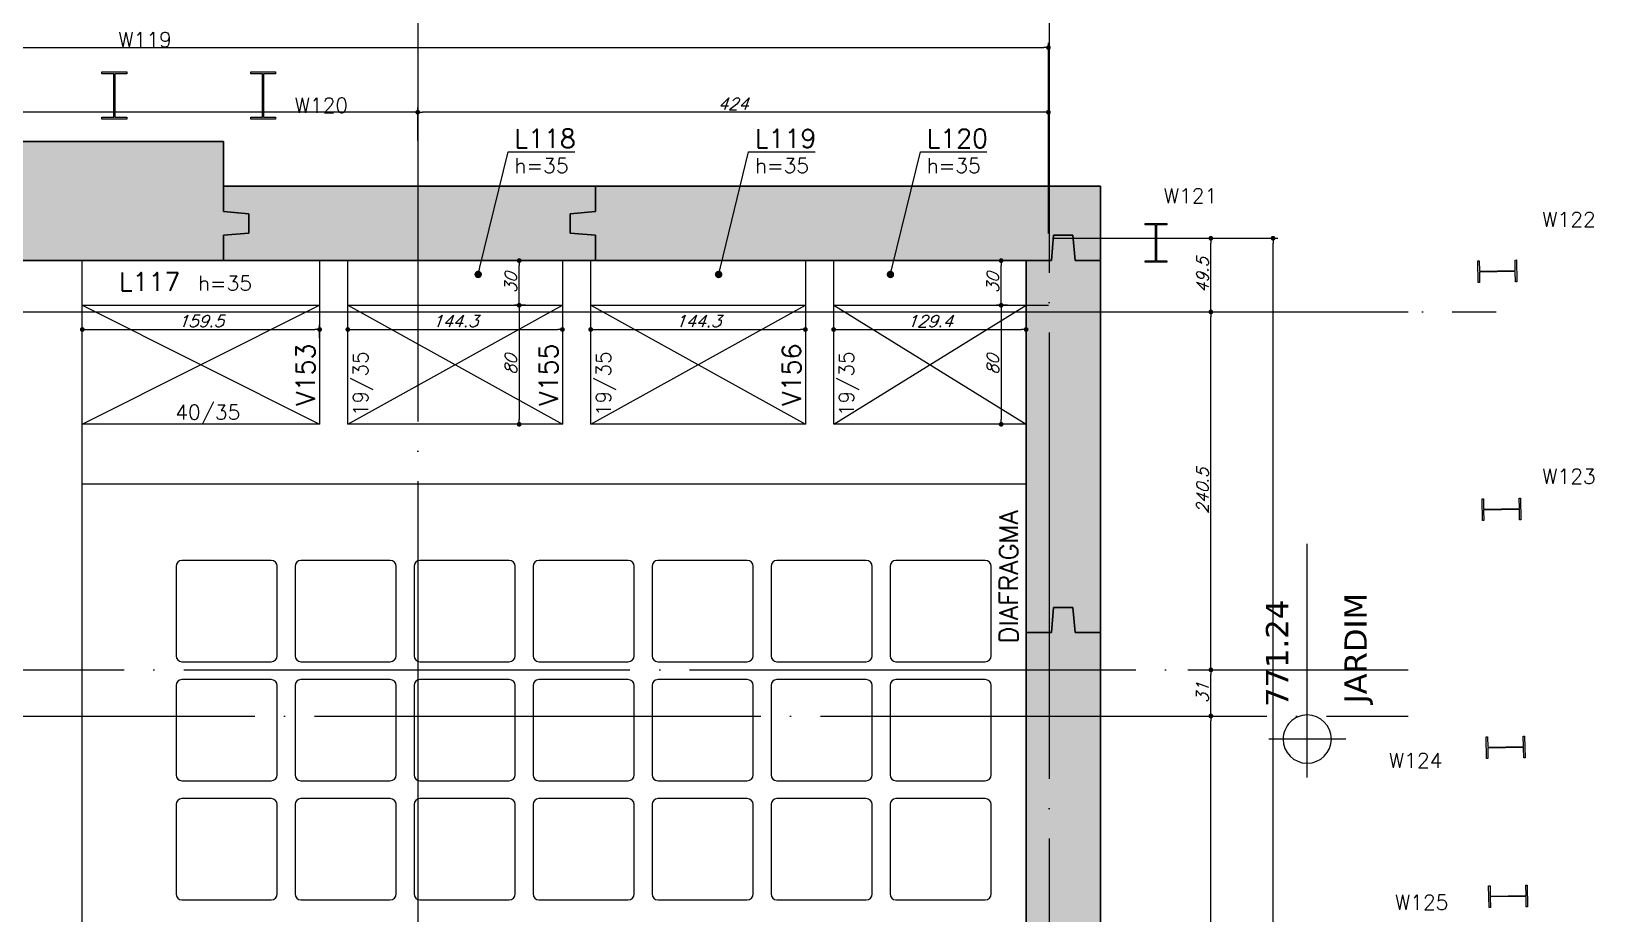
# Model space of a CAD drawing. Extents: x -4172 to 5482, y -2094 to 2406.
# Drawn here: x 2566 to 3616, y 1211 to 1804 of the extents above; entities that cross this region are included whole.
import ezdxf
from ezdxf import colors
from ezdxf.entities.mleader import LeaderData, LeaderLine
from ezdxf.enums import TextEntityAlignment as Align
from ezdxf.math import Vec2, Vec3

# ---------------------------------------------------------------- set-up
doc = ezdxf.new("R2010")
doc.units = 0
doc.header["$LTSCALE"] = 50
doc.header["$MEASUREMENT"] = 0
doc.linetypes.add('EIXO', pattern=[6.8, 6, -0.4, 0, -0.4])
doc.layers.get('0').update_dxf_attribs({"linetype": 'CONTINUOUS'})
doc.layers.get('DEFPOINTS').update_dxf_attribs({"linetype": 'CONTINUOUS'})
for name, color, linetype in [('251', 5, 'CONTINUOUS'), ('F-AUX-RED', 1, 'CONTINUOUS'), ('F-COTAS', 106, 'CONTINUOUS'), ('F-CUBETA', 1, 'CONTINUOUS'), ('F-EIXO', 12, 'EIXO'), ('F-LAJES', 3, 'CONTINUOUS'), ('F-LAJES-DIM', 2, 'CONTINUOUS'), ('F-LAJES-NOME', 4, 'CONTINUOUS'), ('F-PARC-NOME', 4, 'CONTINUOUS'), ('F-PERFIL - W310x52', 4, 'CONTINUOUS'), ('F-PERFIL- W250x32.7', 4, 'CONTINUOUS'), ('F-PILARES-NOME', 170, 'CONTINUOUS'), ('F-SOLIDO-EST', 252, 'CONTINUOUS'), ('F-TEXTO', 6, 'CONTINUOUS'), ('F-VIGAS', 3, 'CONTINUOUS'), ('F-VIGAS-DIM', 2, 'CONTINUOUS'), ('F-VIGAS-NOME', 4, 'CONTINUOUS'), ('F-VÃO', 1, 'CONTINUOUS')]:
    doc.layers.add(name, color=color, linetype=linetype)
doc.layers.add('A-ANNO-NOTE', color=253, linetype='CONTINUOUS', lineweight=9)
doc.styles.add('CP-TEXT-INCL', font='romans.shx', dxfattribs={"oblique": 20})
doc.styles.add('MCP', font='romans.shx')
doc.styles.add('ROMANS', font='romans.shx')
doc.styles.get("Standard").update_dxf_attribs({"font": 'ROMANS.SHX'})
doc.styles.add('Verdana_3', font='verdana.ttf', dxfattribs={"height": 20})
doc.dimstyles.new('CP-COTAS-50', dxfattribs={"dimscale": 0.64, "dimtxt": 12.5, "dimasz": 5, "dimexe": 5, "dimexo": 5, "dimgap": 2.5, "dimtad": 1, "dimdec": 1, "dimdsep": 46, "dimtxsty": 'CP-TEXT-INCL', "dimblk1": 'DOT', "dimblk2": 'DOT', "dimsah": 1, "dimcen": 9, "dimclrd": 256, "dimclre": 256, "dimclrt": 256, "dimadec": 0, "dimazin": 0, "dimtfac": 1, "dimtdec": 1, "dimtmove": 2, "dimatfit": 3, "dimldrblk": 'DOT', "dimfxl": 0, "dimtolj": 1, "dimarcsym": 0})

# ---------------------------------------------------------------- blocks, each defined once
blk = doc.blocks.new('_VAONER063650636500869008690')
at = {"layer": '251', "color": 1}
for p, q in [((30, 34), (-30, 34)), ((-34, 30), (-34, -30)), ((34, -30), (34, 30)), ((-30, -34), (30, -34))]:
    blk.add_line(p, q, dxfattribs=at)
for centre, start, end in [((-30, 30), 90, 180), ((30, 30), 0, 90), ((-30, -30), 180, 270), ((30, -30), 270, 0)]:
    blk.add_arc(centre, 4, start, end, dxfattribs=at)
blk = doc.blocks.new('*U6')
at = {"layer": 'F-EIXO'}
blk.add_line((0, 0), (0, -3027.9), dxfattribs=at)
at = {"layer": 'F-TEXTO', "style": 'ROMANS'}
blk.add_attdef('EIXO', text='', height=17.5, rotation=360, dxfattribs=at).set_placement((0, 28.2), align=Align.MIDDLE_CENTER)
blk = doc.blocks.new('*U4')
at = {"layer": 'F-EIXO'}
blk.add_line((0, 0), (7197, 0), dxfattribs=at)
at = {"layer": 'F-TEXTO', "style": 'ROMANS'}
blk.add_attdef('EIXO', text='', height=17.5, dxfattribs=at).set_placement((-28.2072, 0), align=Align.MIDDLE_CENTER)
blk = doc.blocks.new('*U5')
at = {"layer": 'F-EIXO'}
blk.add_line((0, 0), (7285, 0), dxfattribs=at)
at = {"layer": 'F-TEXTO', "style": 'ROMANS'}
blk.add_attdef('EIXO', text='', height=17.5, dxfattribs=at).set_placement((-28.2072, 0), align=Align.MIDDLE_CENTER)
blk = doc.blocks.new('*U12')
at = {"layer": 'F-EIXO'}
blk.add_line((0, 0), (0, -3127.9), dxfattribs=at)
at = {"layer": 'F-TEXTO', "style": 'ROMANS'}
blk.add_attdef('EIXO', text='', height=17.5, rotation=360, dxfattribs=at).set_placement((0, 28.2), align=Align.MIDDLE_CENTER)
blk = doc.blocks.new('_DOT')
at = {"color": 0, "linetype": 'ByBlock'}
blk.add_line((-0.5, 0), (-1, 0), dxfattribs=at)
at = {"color": 0, "linetype": 'ByBlock', "const_width": 0.5}
blk.add_lwpolyline([(-0.25, 0, 1), (0.25, 0, 1)], format="xyb", close=True, dxfattribs=at)
blk = doc.blocks.new('*D69')
at = {"layer": 'DEFPOINTS', "color": 0, "linetype": 'Continuous', "transparency": 16777216}
for p in [(3249.5, 1664.5), (3400.5, 1664.5), (3264.5, -934.5)]:
    blk.add_point(p, dxfattribs=at)
at = {"layer": 'F-COTAS', "linetype": 'Continuous', "lineweight": -2, "transparency": 16777216}
for p, q in [((3252.7, 1664.5), (3403.7, 1664.5)), ((3400.5, -931.3), (3400.5, 1661.3)), ((3267.7, -934.5), (3403.7, -934.5))]:
    blk.add_line(p, q, dxfattribs=at)
at = {"layer": 'F-COTAS', "linetype": 'Continuous', "lineweight": -2, "transparency": 16777216, "xscale": 3.2, "yscale": 3.2, "zscale": 3.2}
for p, rotation in [((3400.5, 1664.5), 90), ((3400.5, -934.5), 270)]:
    blk.add_blockref('_DOT', p, dxfattribs=dict(at, rotation=rotation))
at = {"layer": 'F-COTAS', "linetype": 'Continuous', "transparency": 16777216, "insert": (3394.9, 365), "char_height": 8, "attachment_point": 5, "rotation": 90, "style": 'CP-TEXT-INCL'}
blk.add_mtext('\\A1;2599', dxfattribs=at)
blk = doc.blocks.new('*D78')
at = {"layer": 'DEFPOINTS', "color": 0, "linetype": 'Continuous', "transparency": 16777216}
for p in [(3340, 1343.5), (3358.7, 1343.5), (3327.4, 874)]:
    blk.add_point(p, dxfattribs=at)
at = {"layer": 'F-COTAS', "linetype": 'Continuous', "lineweight": -2, "transparency": 16777216}
for p, q in [((3343.2, 1343.5), (3361.9, 1343.5)), ((3358.7, 877.2), (3358.7, 1340.3)), ((3330.6, 874), (3361.9, 874))]:
    blk.add_line(p, q, dxfattribs=at)
at = {"layer": 'F-COTAS', "linetype": 'Continuous', "lineweight": -2, "transparency": 16777216, "xscale": 3.2, "yscale": 3.2, "zscale": 3.2}
for p, rotation in [((3358.7, 1343.5), 90), ((3358.7, 874), 270)]:
    blk.add_blockref('_DOT', p, dxfattribs=dict(at, rotation=rotation))
at = {"layer": 'F-COTAS', "linetype": 'Continuous', "transparency": 16777216, "insert": (3353.1, 1108.7), "char_height": 8, "attachment_point": 5, "rotation": 90, "style": 'CP-TEXT-INCL'}
blk.add_mtext('\\A1;469.5', dxfattribs=at)
blk = doc.blocks.new('*D79')
at = {"layer": 'DEFPOINTS', "color": 0, "linetype": 'Continuous', "transparency": 16777216}
for p in [(3340, 1374.5), (3358.7, 1374.5), (3340, 1343.5)]:
    blk.add_point(p, dxfattribs=at)
at = {"layer": 'F-COTAS', "linetype": 'Continuous', "lineweight": -2, "transparency": 16777216}
for p, q in [((3343.2, 1374.5), (3361.9, 1374.5)), ((3358.7, 1346.7), (3358.7, 1371.3)), ((3343.2, 1343.5), (3361.9, 1343.5))]:
    blk.add_line(p, q, dxfattribs=at)
at = {"layer": 'F-COTAS', "linetype": 'Continuous', "lineweight": -2, "transparency": 16777216, "xscale": 3.2, "yscale": 3.2, "zscale": 3.2}
for p, rotation in [((3358.7, 1374.5), 90), ((3358.7, 1343.5), 270)]:
    blk.add_blockref('_DOT', p, dxfattribs=dict(at, rotation=rotation))
at = {"layer": 'F-COTAS', "linetype": 'Continuous', "transparency": 16777216, "insert": (3353.1, 1359), "char_height": 8, "attachment_point": 5, "rotation": 90, "style": 'CP-TEXT-INCL'}
blk.add_mtext('\\A1;31', dxfattribs=at)
blk = doc.blocks.new('*D80')
at = {"layer": 'DEFPOINTS', "color": 0, "linetype": 'Continuous', "transparency": 16777216}
for p in [(3340, 1615), (3358.7, 1615), (3340, 1374.5)]:
    blk.add_point(p, dxfattribs=at)
at = {"layer": 'F-COTAS', "linetype": 'Continuous', "lineweight": -2, "transparency": 16777216}
for p, q in [((3343.2, 1615), (3361.9, 1615)), ((3358.7, 1377.7), (3358.7, 1611.8)), ((3343.2, 1374.5), (3361.9, 1374.5))]:
    blk.add_line(p, q, dxfattribs=at)
at = {"layer": 'F-COTAS', "linetype": 'Continuous', "lineweight": -2, "transparency": 16777216, "xscale": 3.2, "yscale": 3.2, "zscale": 3.2}
for p, rotation in [((3358.7, 1615), 90), ((3358.7, 1374.5), 270)]:
    blk.add_blockref('_DOT', p, dxfattribs=dict(at, rotation=rotation))
at = {"layer": 'F-COTAS', "linetype": 'Continuous', "transparency": 16777216, "insert": (3353.1, 1494.7), "char_height": 8, "attachment_point": 5, "rotation": 90, "style": 'CP-TEXT-INCL'}
blk.add_mtext('\\A1;240.5', dxfattribs=at)
blk = doc.blocks.new('*D81')
at = {"layer": 'DEFPOINTS', "color": 0, "linetype": 'Continuous', "transparency": 16777216}
for p in [(3249.5, 1664.5), (3358.7, 1664.5), (3340, 1615)]:
    blk.add_point(p, dxfattribs=at)
at = {"layer": 'F-COTAS', "linetype": 'Continuous', "lineweight": -2, "transparency": 16777216}
for p, q in [((3252.7, 1664.5), (3361.9, 1664.5)), ((3358.7, 1618.2), (3358.7, 1661.3)), ((3343.2, 1615), (3361.9, 1615))]:
    blk.add_line(p, q, dxfattribs=at)
at = {"layer": 'F-COTAS', "linetype": 'Continuous', "lineweight": -2, "transparency": 16777216, "xscale": 3.2, "yscale": 3.2, "zscale": 3.2}
for p, rotation in [((3358.7, 1664.5), 90), ((3358.7, 1615), 270)]:
    blk.add_blockref('_DOT', p, dxfattribs=dict(at, rotation=rotation))
at = {"layer": 'F-COTAS', "linetype": 'Continuous', "transparency": 16777216, "insert": (3353.1, 1639.7), "char_height": 8, "attachment_point": 5, "rotation": 90, "style": 'CP-TEXT-INCL'}
blk.add_mtext('\\A1;49.5', dxfattribs=at)
blk = doc.blocks.new('*D82')
at = {"layer": 'DEFPOINTS', "color": 0, "linetype": 'Continuous', "transparency": 16777216}
for p in [(3249.5, 1792.6), (3249.5, 1664.5), (-3540, 1430.2)]:
    blk.add_point(p, dxfattribs=at)
at = {"layer": 'F-COTAS', "linetype": 'Continuous', "lineweight": -2, "transparency": 16777216}
for p, q in [((-3540, 1433.4), (-3540, 1795.8)), ((-3536.8, 1792.6), (3246.3, 1792.6)), ((3249.5, 1667.7), (3249.5, 1795.8))]:
    blk.add_line(p, q, dxfattribs=at)
at = {"layer": 'F-COTAS', "linetype": 'Continuous', "lineweight": -2, "transparency": 16777216, "xscale": 3.2, "yscale": 3.2, "zscale": 3.2, "rotation": 180}
blk.add_blockref('_DOT', (-3540, 1792.6), dxfattribs=at)
at = {"layer": 'F-COTAS', "linetype": 'Continuous', "lineweight": -2, "transparency": 16777216, "xscale": 3.2, "yscale": 3.2, "zscale": 3.2}
blk.add_blockref('_DOT', (3249.5, 1792.6), dxfattribs=at)
at = {"layer": 'F-COTAS', "linetype": 'Continuous', "transparency": 16777216, "insert": (-145.2, 1798.2), "char_height": 8, "attachment_point": 5, "style": 'CP-TEXT-INCL'}
blk.add_mtext('\\A1;6789.5', dxfattribs=at)
blk = doc.blocks.new('*D83')
at = {"layer": 'DEFPOINTS', "color": 0, "linetype": 'Continuous', "transparency": 16777216}
for p in [(2825.5, 1749.2), (2825.5, 1727), (3249.5, 1664.5)]:
    blk.add_point(p, dxfattribs=at)
at = {"layer": 'F-COTAS', "linetype": 'Continuous', "lineweight": -2, "transparency": 16777216}
for p, q in [((2825.5, 1730.2), (2825.5, 1752.4)), ((3246.3, 1749.2), (2828.7, 1749.2)), ((3249.5, 1667.7), (3249.5, 1752.4))]:
    blk.add_line(p, q, dxfattribs=at)
at = {"layer": 'F-COTAS', "linetype": 'Continuous', "lineweight": -2, "transparency": 16777216, "xscale": 3.2, "yscale": 3.2, "zscale": 3.2, "rotation": 180}
blk.add_blockref('_DOT', (2825.5, 1749.2), dxfattribs=at)
at = {"layer": 'F-COTAS', "linetype": 'Continuous', "lineweight": -2, "transparency": 16777216, "xscale": 3.2, "yscale": 3.2, "zscale": 3.2}
blk.add_blockref('_DOT', (3249.5, 1749.2), dxfattribs=at)
at = {"layer": 'F-COTAS', "linetype": 'Continuous', "transparency": 16777216, "insert": (3037.5, 1754.8), "char_height": 8, "attachment_point": 5, "style": 'CP-TEXT-INCL'}
blk.add_mtext('\\A1;424', dxfattribs=at)
blk = doc.blocks.new('*D84')
at = {"layer": 'DEFPOINTS', "color": 0, "linetype": 'Continuous', "transparency": 16777216}
for p in [(2245.5, 1749.2), (2245.5, 1738.3), (2825.5, 1727)]:
    blk.add_point(p, dxfattribs=at)
at = {"layer": 'F-COTAS', "linetype": 'Continuous', "lineweight": -2, "transparency": 16777216}
for p, q in [((2245.5, 1741.5), (2245.5, 1752.4)), ((2822.3, 1749.2), (2248.7, 1749.2)), ((2825.5, 1730.2), (2825.5, 1752.4))]:
    blk.add_line(p, q, dxfattribs=at)
at = {"layer": 'F-COTAS', "linetype": 'Continuous', "lineweight": -2, "transparency": 16777216, "xscale": 3.2, "yscale": 3.2, "zscale": 3.2, "rotation": 180}
blk.add_blockref('_DOT', (2245.5, 1749.2), dxfattribs=at)
at = {"layer": 'F-COTAS', "linetype": 'Continuous', "lineweight": -2, "transparency": 16777216, "xscale": 3.2, "yscale": 3.2, "zscale": 3.2}
blk.add_blockref('_DOT', (2825.5, 1749.2), dxfattribs=at)
at = {"layer": 'F-COTAS', "linetype": 'Continuous', "transparency": 16777216, "insert": (2535.5, 1754.8), "char_height": 8, "attachment_point": 5, "style": 'CP-TEXT-INCL'}
blk.add_mtext('\\A1;580', dxfattribs=at)
blk = doc.blocks.new('*D264')
at = {"layer": 'DEFPOINTS', "color": 0, "linetype": 'Continuous', "transparency": 16777216}
for p in [(3217.7, 1619.5), (3217.7, 1539.5), (3217.7, 1539.5)]:
    blk.add_point(p, dxfattribs=at)
at = {"layer": 'F-COTAS', "linetype": 'Continuous', "lineweight": -2, "transparency": 16777216}
blk.add_line((3217.7, 1616.3), (3217.7, 1542.7), dxfattribs=at)
at = {"layer": 'F-COTAS', "linetype": 'Continuous', "lineweight": -2, "transparency": 16777216, "xscale": 3.2, "yscale": 3.2, "zscale": 3.2}
for p, rotation in [((3217.7, 1619.5), 90), ((3217.7, 1539.5), 270)]:
    blk.add_blockref('_DOT', p, dxfattribs=dict(at, rotation=rotation))
at = {"layer": 'F-COTAS', "linetype": 'Continuous', "transparency": 16777216, "insert": (3212.1, 1579.5), "char_height": 8, "attachment_point": 5, "rotation": 90, "style": 'CP-TEXT-INCL'}
blk.add_mtext('\\A1;80', dxfattribs=at)
blk = doc.blocks.new('*D265')
at = {"layer": 'DEFPOINTS', "color": 0, "linetype": 'Continuous', "transparency": 16777216}
for p in [(3217.7, 1649.5), (3225.1, 1649.5), (3225.1, 1619.5)]:
    blk.add_point(p, dxfattribs=at)
at = {"layer": 'F-COTAS', "linetype": 'Continuous', "lineweight": -2, "transparency": 16777216}
for p, q in [((3221.9, 1649.5), (3214.5, 1649.5)), ((3217.7, 1622.7), (3217.7, 1646.3)), ((3221.9, 1619.5), (3214.5, 1619.5))]:
    blk.add_line(p, q, dxfattribs=at)
at = {"layer": 'F-COTAS', "linetype": 'Continuous', "lineweight": -2, "transparency": 16777216, "xscale": 3.2, "yscale": 3.2, "zscale": 3.2}
for p, rotation in [((3217.7, 1649.5), 90), ((3217.7, 1619.5), 270)]:
    blk.add_blockref('_DOT', p, dxfattribs=dict(at, rotation=rotation))
at = {"layer": 'F-COTAS', "linetype": 'Continuous', "transparency": 16777216, "insert": (3212.1, 1634.5), "char_height": 8, "attachment_point": 5, "rotation": 90, "style": 'CP-TEXT-INCL'}
blk.add_mtext('\\A1;30', dxfattribs=at)
blk = doc.blocks.new('*D266')
at = {"layer": 'DEFPOINTS', "color": 0, "linetype": 'Continuous', "transparency": 16777216}
for p in [(2893.7, 1619.5), (2893.7, 1539.5), (2893.7, 1539.5)]:
    blk.add_point(p, dxfattribs=at)
at = {"layer": 'F-COTAS', "linetype": 'Continuous', "lineweight": -2, "transparency": 16777216}
blk.add_line((2893.7, 1616.3), (2893.7, 1542.7), dxfattribs=at)
at = {"layer": 'F-COTAS', "linetype": 'Continuous', "lineweight": -2, "transparency": 16777216, "xscale": 3.2, "yscale": 3.2, "zscale": 3.2}
for p, rotation in [((2893.7, 1619.5), 90), ((2893.7, 1539.5), 270)]:
    blk.add_blockref('_DOT', p, dxfattribs=dict(at, rotation=rotation))
at = {"layer": 'F-COTAS', "linetype": 'Continuous', "transparency": 16777216, "insert": (2888.1, 1579.5), "char_height": 8, "attachment_point": 5, "rotation": 90, "style": 'CP-TEXT-INCL'}
blk.add_mtext('\\A1;80', dxfattribs=at)
blk = doc.blocks.new('*D267')
at = {"layer": 'DEFPOINTS', "color": 0, "linetype": 'Continuous', "transparency": 16777216}
for p in [(2893.7, 1649.5), (2901.1, 1649.5), (2901.1, 1619.5)]:
    blk.add_point(p, dxfattribs=at)
at = {"layer": 'F-COTAS', "linetype": 'Continuous', "lineweight": -2, "transparency": 16777216}
for p, q in [((2897.9, 1649.5), (2890.5, 1649.5)), ((2893.7, 1622.7), (2893.7, 1646.3)), ((2897.9, 1619.5), (2890.5, 1619.5))]:
    blk.add_line(p, q, dxfattribs=at)
at = {"layer": 'F-COTAS', "linetype": 'Continuous', "lineweight": -2, "transparency": 16777216, "xscale": 3.2, "yscale": 3.2, "zscale": 3.2}
for p, rotation in [((2893.7, 1649.5), 90), ((2893.7, 1619.5), 270)]:
    blk.add_blockref('_DOT', p, dxfattribs=dict(at, rotation=rotation))
at = {"layer": 'F-COTAS', "linetype": 'Continuous', "transparency": 16777216, "insert": (2888.1, 1634.5), "char_height": 8, "attachment_point": 5, "rotation": 90, "style": 'CP-TEXT-INCL'}
blk.add_mtext('\\A1;30', dxfattribs=at)
blk = doc.blocks.new('*D301')
at = {"layer": 'DEFPOINTS', "color": 0, "linetype": 'Continuous', "transparency": 16777216}
for p in [(2759.5, 1603.2), (2600, 1594.5), (2759.5, 1594.5)]:
    blk.add_point(p, dxfattribs=at)
at = {"layer": 'F-COTAS', "linetype": 'Continuous', "lineweight": -2, "transparency": 16777216}
for p, q in [((2600, 1597.7), (2600, 1606.4)), ((2603.2, 1603.2), (2756.3, 1603.2)), ((2759.5, 1597.7), (2759.5, 1606.4))]:
    blk.add_line(p, q, dxfattribs=at)
at = {"layer": 'F-COTAS', "linetype": 'Continuous', "lineweight": -2, "transparency": 16777216, "xscale": 3.2, "yscale": 3.2, "zscale": 3.2, "rotation": 180}
blk.add_blockref('_DOT', (2600, 1603.2), dxfattribs=at)
at = {"layer": 'F-COTAS', "linetype": 'Continuous', "lineweight": -2, "transparency": 16777216, "xscale": 3.2, "yscale": 3.2, "zscale": 3.2}
blk.add_blockref('_DOT', (2759.5, 1603.2), dxfattribs=at)
at = {"layer": 'F-COTAS', "linetype": 'Continuous', "transparency": 16777216, "insert": (2679.7, 1608.8), "char_height": 8, "attachment_point": 5, "style": 'CP-TEXT-INCL'}
blk.add_mtext('\\A1;159.5', dxfattribs=at)
blk = doc.blocks.new('*D302')
at = {"layer": 'DEFPOINTS', "color": 0, "linetype": 'Continuous', "transparency": 16777216}
for p in [(2778.5, 1603.2), (2922.8, 1603.2), (2922.8, 1603.2)]:
    blk.add_point(p, dxfattribs=at)
at = {"layer": 'F-COTAS', "linetype": 'Continuous', "lineweight": -2, "transparency": 16777216}
blk.add_line((2781.7, 1603.2), (2919.6, 1603.2), dxfattribs=at)
at = {"layer": 'F-COTAS', "linetype": 'Continuous', "lineweight": -2, "transparency": 16777216, "xscale": 3.2, "yscale": 3.2, "zscale": 3.2, "rotation": 180}
blk.add_blockref('_DOT', (2778.5, 1603.2), dxfattribs=at)
at = {"layer": 'F-COTAS', "linetype": 'Continuous', "lineweight": -2, "transparency": 16777216, "xscale": 3.2, "yscale": 3.2, "zscale": 3.2}
blk.add_blockref('_DOT', (2922.8, 1603.2), dxfattribs=at)
at = {"layer": 'F-COTAS', "linetype": 'Continuous', "transparency": 16777216, "insert": (2850.7, 1608.8), "char_height": 8, "attachment_point": 5, "style": 'CP-TEXT-INCL'}
blk.add_mtext('\\A1;144.3', dxfattribs=at)
blk = doc.blocks.new('*D303')
at = {"layer": 'DEFPOINTS', "color": 0, "linetype": 'Continuous', "transparency": 16777216}
for p in [(2941.8, 1603.2), (3086.1, 1603.2), (3086.1, 1603.2)]:
    blk.add_point(p, dxfattribs=at)
at = {"layer": 'F-COTAS', "linetype": 'Continuous', "lineweight": -2, "transparency": 16777216}
blk.add_line((2945, 1603.2), (3082.9, 1603.2), dxfattribs=at)
at = {"layer": 'F-COTAS', "linetype": 'Continuous', "lineweight": -2, "transparency": 16777216, "xscale": 3.2, "yscale": 3.2, "zscale": 3.2, "rotation": 180}
blk.add_blockref('_DOT', (2941.8, 1603.2), dxfattribs=at)
at = {"layer": 'F-COTAS', "linetype": 'Continuous', "lineweight": -2, "transparency": 16777216, "xscale": 3.2, "yscale": 3.2, "zscale": 3.2}
blk.add_blockref('_DOT', (3086.1, 1603.2), dxfattribs=at)
at = {"layer": 'F-COTAS', "linetype": 'Continuous', "transparency": 16777216, "insert": (3014, 1608.8), "char_height": 8, "attachment_point": 5, "style": 'CP-TEXT-INCL'}
blk.add_mtext('\\A1;144.3', dxfattribs=at)
blk = doc.blocks.new('*D304')
at = {"layer": 'DEFPOINTS', "color": 0, "linetype": 'Continuous', "transparency": 16777216}
for p in [(3105.1, 1603.2), (3234.5, 1603.2), (3234.5, 1603.2)]:
    blk.add_point(p, dxfattribs=at)
at = {"layer": 'F-COTAS', "linetype": 'Continuous', "lineweight": -2, "transparency": 16777216}
blk.add_line((3108.3, 1603.2), (3231.3, 1603.2), dxfattribs=at)
at = {"layer": 'F-COTAS', "linetype": 'Continuous', "lineweight": -2, "transparency": 16777216, "xscale": 3.2, "yscale": 3.2, "zscale": 3.2, "rotation": 180}
blk.add_blockref('_DOT', (3105.1, 1603.2), dxfattribs=at)
at = {"layer": 'F-COTAS', "linetype": 'Continuous', "lineweight": -2, "transparency": 16777216, "xscale": 3.2, "yscale": 3.2, "zscale": 3.2}
blk.add_blockref('_DOT', (3234.5, 1603.2), dxfattribs=at)
at = {"layer": 'F-COTAS', "linetype": 'Continuous', "transparency": 16777216, "insert": (3169.8, 1608.8), "char_height": 8, "attachment_point": 5, "style": 'CP-TEXT-INCL'}
blk.add_mtext('\\A1;129.4', dxfattribs=at)
blk = doc.blocks.new('LGN-COTA E LEGENDA - LGN-COTA E LEGENDA-473137-Térreo')
at = {"layer": 'A-ANNO-NOTE'}
for p, q in [((-0.009, -0.238), (-0.009, 0.28)), ((-0.268, 0.021), (1.302, 0.021))]:
    blk.add_line(p, q, dxfattribs=at)
for centre, start, end in [((-0.009, 0.022), 90, 180), ((-0.009, 0.021), 360, 90), ((-0.009, 0.021), 180, 270), ((-0.009, 0.021), 270, 0)]:
    blk.add_arc(centre, 0.162, start, end, dxfattribs=at)
blk = doc.blocks.new('zw$7512')
at = {"layer": 'A-ANNO-NOTE', "xscale": 100, "yscale": 100, "zscale": 100, "rotation": 89.9999999999999}
blk.add_blockref('LGN-COTA E LEGENDA - LGN-COTA E LEGENDA-473137-Térreo', (3625.1, 1114.9), dxfattribs=at)
at = {"layer": 'A-ANNO-NOTE', "style": 'Verdana_3'}
for s, p in [('JARDIM', (3663, 1138)), ('771.24', (3610.2, 1135.6))]:
    blk.add_text(s, height=15, rotation=90, dxfattribs=at).set_placement(p)
blk = doc.blocks.new('A$C44D756D9')
at = {"layer": 'F-PERFIL - W310x52'}
for points in [[(5954.9, 255), (5938.2, 255), (5938.2, 256.3), (5946.1, 256.3), (5946.1, 285.5), (5938.2, 285.5), (5938.2, 286.8), (5954.9, 286.8), (5954.9, 285.5), (5946.9, 285.5), (5946.9, 256.3), (5954.9, 256.3)], [(6038.2, 286.8), (6054.9, 286.8), (6054.9, 285.5), (6046.9, 285.5), (6046.9, 256.3), (6054.9, 256.3), (6054.9, 255), (6038.2, 255), (6038.2, 256.3), (6046.1, 256.3), (6046.1, 285.5), (6038.2, 285.5)]]:
    blk.add_lwpolyline(points, close=True, dxfattribs=at)
at = {"layer": 'F-PERFIL- W250x32.7', "linetype": 'Continuous'}
for points in [[(6654.1, 159), (6639.5, 159), (6639.5, 159.9), (6646.5, 159.9), (6646.5, 184), (6639.5, 184), (6639.5, 184.9), (6654.1, 184.9), (6654.1, 184), (6647.1, 184), (6647.1, 159.9), (6654.1, 159.9)], [(6889.1, 160.4), (6889.4, 145.8), (6888.4, 145.7), (6888.3, 152.7), (6864.2, 152.3), (6864.4, 145.3), (6863.5, 145.3), (6863.2, 159.9), (6864.1, 159.9), (6864.2, 152.9), (6888.3, 153.3), (6888.2, 160.3)], [(6891.9, 0.4), (6892.1, -14.2), (6891.2, -14.2), (6891.1, -7.2), (6867, -7.7), (6867.1, -14.7), (6866.2, -14.7), (6866, -0.1), (6866.9, -0.1), (6867, -7.1), (6891.1, -6.6), (6890.9, 0.4)], [(6894.6, -159.6), (6894.9, -174.2), (6894, -174.2), (6893.8, -167.2), (6869.8, -167.6), (6869.9, -174.6), (6869, -174.6), (6868.7, -160), (6869.6, -160), (6869.8, -167), (6893.8, -166.6), (6893.7, -159.6)], [(6896.3, -259.6), (6896.6, -274.2), (6895.7, -274.2), (6895.6, -267.2), (6871.5, -267.6), (6871.6, -274.6), (6870.7, -274.6), (6870.4, -260), (6871.4, -260), (6871.5, -267), (6895.6, -266.6), (6895.4, -259.6)]]:
    blk.add_lwpolyline(points, close=True, dxfattribs=at)
at = {"layer": 'F-PILARES-NOME'}
for s, p in [('W119', (5949.2, 303.4)), ('W120', (6067.7, 259.3)), ('W121', (6652, 198.5)), ('W122', (6906.4, 182.6)), ('W123', (6906.4, 10)), ('W124', (6803.3, -180.9)), ('W125', (6807.4, -276.2))]:
    blk.add_text(s, height=10, dxfattribs=at).set_placement(p)

msp = doc.modelspace()

# ---------------------------------------------------------------- hatches: boundary and pattern name
at = {"layer": 'F-SOLIDO-EST'}
h = msp.add_hatch(color=256, dxfattribs=at)
h.dxf.hatch_style = 1
h.paths.add_polyline_path([(2695, 1729.5), (2434, 1729.5), (2434, 1697.5), (2417, 1696), (2417, 1683), (2434, 1681.5), (2434, 1649.5), (2695, 1649.5), (2695, 1666.5), (2712, 1668), (2712, 1681), (2695, 1682.5), (2695, 1699.5)])
h = msp.add_hatch(color=256, dxfattribs=at)
h.dxf.hatch_style = 1
h.paths.add_polyline_path([(2945, 1699.5), (2695, 1699.5), (2695, 1682.5), (2712, 1681), (2712, 1668), (2695, 1666.5), (2695, 1649.5), (2945, 1649.5), (2945, 1666.5), (2928, 1668), (2928, 1681), (2945, 1682.5)])
h = msp.add_hatch(color=256, dxfattribs=at)
h.dxf.hatch_style = 1
h.paths.add_polyline_path([(3284.5, 1699.5), (2945, 1699.5), (2945, 1682.5), (2928, 1681), (2928, 1668), (2945, 1666.5), (2945, 1649.5), (3251.5, 1649.5), (3253, 1666.5), (3266, 1666.5), (3267.5, 1649.5), (3284.5, 1649.5)])
h = msp.add_hatch(color=256, dxfattribs=at)
h.dxf.hatch_style = 1
h.paths.add_polyline_path([(3284.5, 1649.5), (3267.5, 1649.5), (3266, 1666.5), (3253, 1666.5), (3251.5, 1649.5), (3234.5, 1649.5), (3234.5, 1399.5), (3251.5, 1399.5), (3253, 1416.5), (3266, 1416.5), (3267.5, 1399.5), (3284.5, 1399.5)])
h = msp.add_hatch(color=256, dxfattribs=at)
h.dxf.hatch_style = 1
h.paths.add_polyline_path([(3284.5, 1399.5), (3267.5, 1399.5), (3266, 1416.5), (3253, 1416.5), (3251.5, 1399.5), (3234.5, 1399.5), (3234.5, 1149.5), (3251.5, 1149.5), (3253, 1166.5), (3266, 1166.5), (3267.5, 1149.5), (3284.5, 1149.5)])

# ---------------------------------------------------------------- linework, layer by layer
at = {"layer": 'F-EIXO'}
msp.add_line((-3621.135, 1615), (3550.572, 1615), dxfattribs=at)
at = {"layer": 'F-LAJES'}
for p, q in [((2600, 1619.5), (2759.485, 1619.5)), ((2778.485, 1619.5), (2922.817, 1619.5)), ((2941.817, 1619.5), (3086.148, 1619.5)), ((3105.148, 1619.5), (3249.5, 1619.5))]:
    msp.add_line(p, q, dxfattribs=at)
at = {"layer": 'F-VIGAS'}
for p, q in [((2695, 1729.5), (2434, 1729.5)), ((2434, 1729.5), (2695, 1729.5)), ((2695, 1682.5), (2695, 1729.5)), ((2695, 1729.5), (2695, 1682.5)), ((2945, 1699.5), (2695, 1699.5)), ((2695, 1699.5), (2695, 1682.5)), ((2695, 1682.5), (2695, 1699.5)), ((2695, 1699.5), (2945, 1699.5)), ((3284.5, 1699.5), (2945, 1699.5)), ((2945, 1699.5), (2945, 1682.5)), ((2945, 1682.5), (2945, 1699.5)), ((2945, 1699.5), (3284.5, 1699.5)), ((2945, 1682.5), (2945, 1699.5)), ((2945, 1699.5), (2945, 1682.5)), ((3284.5, 1649.5), (3284.5, 1699.5)), ((3284.5, 1699.5), (3284.5, 1649.5)), ((2712, 1681), (2695, 1682.5)), ((2695, 1682.5), (2712, 1681)), ((2695, 1682.5), (2712, 1681)), ((2712, 1681), (2695, 1682.5)), ((2712, 1668), (2712, 1681)), ((2712, 1681), (2712, 1668)), ((2712, 1681), (2712, 1668)), ((2712, 1668), (2712, 1681)), ((2945, 1682.5), (2928, 1681)), ((2928, 1681), (2945, 1682.5)), ((2928, 1681), (2945, 1682.5)), ((2945, 1682.5), (2928, 1681)), ((2928, 1681), (2928, 1668)), ((2928, 1668), (2928, 1681)), ((2928, 1668), (2928, 1681)), ((2928, 1681), (2928, 1668)), ((2695, 1666.5), (2712, 1668)), ((2712, 1668), (2695, 1666.5)), ((2712, 1668), (2695, 1666.5)), ((2695, 1666.5), (2712, 1668)), ((2695, 1649.5), (2695, 1666.5)), ((2695, 1666.5), (2695, 1649.5)), ((2695, 1666.5), (2695, 1649.5)), ((2695, 1649.5), (2695, 1666.5)), ((2928, 1668), (2945, 1666.5)), ((2945, 1666.5), (2928, 1668)), ((2945, 1666.5), (2928, 1668)), ((2928, 1668), (2945, 1666.5)), ((2945, 1666.5), (2945, 1649.5)), ((2945, 1649.5), (2945, 1666.5)), ((2945, 1649.5), (2945, 1666.5)), ((2945, 1666.5), (2945, 1649.5)), ((3253, 1666.5), (3251.5, 1649.5)), ((3251.5, 1649.5), (3253, 1666.5)), ((3251.5, 1649.5), (3253, 1666.5)), ((3253, 1666.5), (3251.5, 1649.5)), ((3266, 1666.5), (3253, 1666.5)), ((3253, 1666.5), (3266, 1666.5)), ((3253, 1666.5), (3266, 1666.5)), ((3266, 1666.5), (3253, 1666.5)), ((3267.5, 1649.5), (3266, 1666.5)), ((3266, 1666.5), (3267.5, 1649.5)), ((3266, 1666.5), (3267.5, 1649.5)), ((3267.5, 1649.5), (3266, 1666.5)), ((2434, 1649.5), (2695, 1649.5)), ((2695, 1649.5), (2434, 1649.5)), ((2695, 1649.5), (2945, 1649.5)), ((2945, 1649.5), (2695, 1649.5)), ((2945, 1649.5), (3251.5, 1649.5)), ((3251.5, 1649.5), (2945, 1649.5)), ((3251.5, 1649.5), (3234.5, 1649.5)), ((3234.5, 1649.5), (3234.5, 1399.5)), ((3234.5, 1399.5), (3234.5, 1649.5)), ((3234.5, 1649.5), (3251.5, 1649.5)), ((3284.5, 1649.5), (3267.5, 1649.5)), ((3267.5, 1649.5), (3284.5, 1649.5)), ((3267.5, 1649.5), (3284.5, 1649.5)), ((3284.5, 1649.5), (3267.5, 1649.5)), ((3284.5, 1399.5), (3284.5, 1649.5)), ((3284.5, 1649.5), (3284.5, 1399.5)), ((3251.5, 1399.5), (3253, 1416.5)), ((3253, 1416.5), (3251.5, 1399.5)), ((3253, 1416.5), (3251.5, 1399.5)), ((3251.5, 1399.5), (3253, 1416.5)), ((3253, 1416.5), (3266, 1416.5)), ((3266, 1416.5), (3253, 1416.5)), ((3266, 1416.5), (3253, 1416.5)), ((3253, 1416.5), (3266, 1416.5)), ((3266, 1416.5), (3267.5, 1399.5)), ((3267.5, 1399.5), (3266, 1416.5)), ((3267.5, 1399.5), (3266, 1416.5)), ((3266, 1416.5), (3267.5, 1399.5)), ((3234.5, 1399.5), (3251.5, 1399.5)), ((3251.5, 1399.5), (3234.5, 1399.5)), ((3251.5, 1399.5), (3234.5, 1399.5)), ((3234.5, 1399.5), (3234.5, 1149.5)), ((3234.5, 1149.5), (3234.5, 1399.5)), ((3234.5, 1399.5), (3251.5, 1399.5)), ((3267.5, 1399.5), (3284.5, 1399.5)), ((3284.5, 1399.5), (3267.5, 1399.5)), ((3284.5, 1399.5), (3267.5, 1399.5)), ((3267.5, 1399.5), (3284.5, 1399.5)), ((3284.5, 1149.5), (3284.5, 1399.5)), ((3284.5, 1399.5), (3284.5, 1149.5))]:
    msp.add_line(p, q, dxfattribs=at)
for points in [[(2600, 1539.5), (2600, 1649.5)], [(2759.485, 1649.5), (2759.485, 1539.5)], [(2778.485, 1539.5), (2778.485, 1649.5)], [(2922.817, 1649.5), (2922.817, 1539.5)], [(2941.817, 1539.5), (2941.817, 1649.5)], [(3086.148, 1649.5), (3086.148, 1539.5)], [(3105.148, 1539.5), (3105.148, 1649.5)], [(2759.485, 1539.5), (2600, 1539.5)], [(2600, 1499.5), (2600, 1539.5)], [(2922.817, 1539.5), (2778.485, 1539.5)], [(3086.148, 1539.5), (2941.817, 1539.5)], [(3234.5, 1539.5), (3105.148, 1539.5)], [(2600, 1499.5), (2768.985, 1499.5)], [(2600, 803.5), (2600, 1499.5)], [(2768.985, 1499.5), (2932.317, 1499.5)], [(2932.317, 1499.5), (3095.648, 1499.5)], [(3095.648, 1499.5), (3234.5, 1499.5)]]:
    msp.add_lwpolyline(points, dxfattribs=at)
at = {"layer": 'F-VÃO'}
for p, q in [((2600, 1539.5), (2759.485, 1619.5)), ((2600, 1619.5), (2759.485, 1539.5)), ((2778.485, 1539.5), (2922.817, 1619.5)), ((2778.485, 1619.5), (2922.817, 1539.5)), ((2941.817, 1539.5), (3086.148, 1619.5)), ((2941.817, 1619.5), (3086.148, 1539.5)), ((3105.148, 1539.5), (3234.5, 1619.5)), ((3105.148, 1619.5), (3234.5, 1539.5))]:
    msp.add_line(p, q, dxfattribs=at)

# ---------------------------------------------------------------- block references
at = {"layer": 'A-ANNO-NOTE', "linetype": 'Continuous'}
msp.add_blockref('zw$7512', (-199.5, 214), dxfattribs=at)
at = {"layer": 'F-CUBETA'}
for p in [(2697, 1414), (2777, 1414), (2857, 1414), (2937, 1414), (3017, 1414), (3097, 1414), (3177, 1414), (2697, 1334), (2777, 1334), (2857, 1334), (2937, 1334), (3017, 1334), (3097, 1334), (3177, 1334), (2697, 1254), (2777, 1254), (2857, 1254), (2937, 1254), (3017, 1254), (3097, 1254), (3177, 1254)]:
    msp.add_blockref('_VAONER063650636500869008690', p, dxfattribs=at)
at = {"layer": 'F-EIXO', "linetype": 'Continuous'}
for name, p in [('*U12', (3250, 1941.357)), ('*U6', (2825.5, 1841.357)), ('*U4', (-3705.761, 1615)), ('*U5', (-3793.715, 1374.5)), ('*U4', (-3705.761, 1343.5))]:
    msp.add_blockref(name, p, dxfattribs=at)
at = {"layer": 'F-PERFIL - W310x52'}
msp.add_blockref('A$C44D756D9', (-3325, 1489.5), dxfattribs=at)

# ---------------------------------------------------------------- texts
at = {"layer": 'F-LAJES-DIM', "linetype": 'Continuous', "style": 'MCP'}
for p in [(2890.488, 1708.341), (3052.143, 1708.341), (3167.637, 1708.341), (2677.664, 1629.326)]:
    msp.add_text('h=35', height=10, dxfattribs=at).set_placement(p)
at = {"layer": 'F-LAJES-NOME', "linetype": 'Continuous', "style": 'MCP'}
for s, p in [('L118', (2890.488, 1725.341)), ('L119', (3052.143, 1725.341)), ('L120', (3167.637, 1725.341)), ('L117', (2624.64, 1629.1))]:
    msp.add_text(s, height=12.5, dxfattribs=at).set_placement(p)
at = {"layer": 'F-PARC-NOME', "style": 'MCP'}
msp.add_text('DIAFRAGMA', height=12.5, rotation=90, dxfattribs=at).set_placement((3228.998, 1392.392))
at = {"layer": 'F-VIGAS-DIM', "linetype": 'Continuous', "style": 'MCP'}
for p in [(2792.09, 1544.869), (2955.422, 1544.869), (3118.753, 1544.869)]:
    msp.add_text('19/35', height=10, rotation=90, dxfattribs=at).set_placement(p)
msp.add_text('40/35', height=10, dxfattribs=at).set_placement((2662.5, 1542.625))
at = {"layer": 'F-VIGAS-NOME', "linetype": 'Continuous', "style": 'MCP'}
for s, p in [('V153', (2756.36, 1552)), ('V155', (2919.692, 1552)), ('V156', (3083.023, 1552))]:
    msp.add_text(s, height=12.5, rotation=90, dxfattribs=at).set_placement(p)

# ---------------------------------------------------------------- dimensions: what is measured, and where the dimension line sits
at = {"layer": 'F-COTAS', "linetype": 'Continuous'}
for base, p1, p2, picture, middle in [((3249.5, 1792.612), (-3540, 1430.201), (3249.5, 1664.5), '*D82', (-145.25, 1798.212)), ((2245.5, 1749.22), (2825.5, 1727.004), (2245.5, 1738.261), '*D84', (2535.5, 1754.82)), ((2825.5, 1749.22), (3249.5, 1664.5), (2825.5, 1727.004), '*D83', (3037.5, 1754.82))]:
    dim = msp.add_linear_dim(base=base, p1=p1, p2=p2, dimstyle='CP-COTAS-50', dxfattribs=at)
    dim.commit()
    dim.dimension.update_dxf_attribs({"geometry": picture, "text_midpoint": middle})
for base, p1, p2, picture, middle in [((3400.453, 1664.5), (3264.5, -934.5), (3249.5, 1664.5), '*D69', (3394.853, 365)), ((3358.66, 1664.5), (3340.045, 1615), (3249.5, 1664.5), '*D81', (3353.06, 1639.75)), ((3358.66, 1615), (3340.045, 1374.5), (3340.045, 1615), '*D80', (3353.06, 1494.75)), ((3358.66, 1374.5), (3340.045, 1343.5), (3340.045, 1374.5), '*D79', (3353.06, 1359)), ((3358.66, 1343.5), (3327.373, 874), (3340.045, 1343.5), '*D78', (3353.06, 1108.75))]:
    dim = msp.add_linear_dim(base=base, p1=p1, p2=p2, angle=90, dimstyle='CP-COTAS-50', dxfattribs=at)
    dim.commit()
    dim.dimension.update_dxf_attribs({"geometry": picture, "text_midpoint": middle})
for base, p1, p2, picture, middle in [((2893.736, 1649.5), (2901.08, 1619.5), (2901.08, 1649.5), '*D267', (2888.136, 1634.5)), ((3217.75, 1649.5), (3225.094, 1619.5), (3225.094, 1649.5), '*D265', (3212.15, 1634.5)), ((2893.736, 1539.5), (2893.736, 1619.5), (2893.736, 1539.5), '*D266', (2888.136, 1579.5)), ((3217.75, 1539.5), (3217.75, 1619.5), (3217.75, 1539.5), '*D264', (3212.15, 1579.5))]:
    dim = msp.add_linear_dim(base=base, p1=p1, p2=p2, angle=90, dimstyle='CP-COTAS-50', override={"dimfxl": 7.5}, dxfattribs=at)
    dim.commit()
    dim.dimension.update_dxf_attribs({"geometry": picture, "text_midpoint": middle})
for base, p1, p2, picture, middle in [((2759.485, 1603.244), (2600, 1594.5), (2759.485, 1594.5), '*D301', (2679.743, 1608.844)), ((2922.817, 1603.244), (2778.485, 1603.244), (2922.817, 1603.244), '*D302', (2850.651, 1608.844)), ((3086.148, 1603.244), (2941.817, 1603.244), (3086.148, 1603.244), '*D303', (3013.983, 1608.844)), ((3234.5, 1603.244), (3105.148, 1603.244), (3234.5, 1603.244), '*D304', (3169.824, 1608.844))]:
    dim = msp.add_linear_dim(base=base, p1=p1, p2=p2, dimstyle='CP-COTAS-50', override={"dimfxl": 7.5}, dxfattribs=at)
    dim.commit()
    dim.dimension.update_dxf_attribs({"geometry": picture, "text_midpoint": middle})

# ---------------------------------------------------------------- leaders
at = {"layer": 'F-AUX-RED', "linetype": 'Continuous'}
ml = msp.add_multileader_mtext('Standard', dxfattribs=at)
ml.set_content('', color=256)
ml.set_leader_properties()
ml.set_arrow_properties(name='DOT')
ml.build(insert=Vec2(0, 0))
ml.multileader.update_dxf_attribs({"text_right_attachment_type": 6, "dogleg_length": 0.36, "arrow_head_size": 5})
ctx = ml.context
ctx.base_point, ctx.char_height, ctx.arrow_head_size, ctx.landing_gap_size, ctx.plane_origin = Vec3(2931.03, 1722.627), 0.18, 5, 0.09, Vec3(2866.142, 1640.18)
ctx.right_attachment = 6
notes = []
notes.append((ctx, [(0, (1, 1, 0), (2886.274, 1722.627), (1, 0), 44.757, [(0, [(2866.142, 1640.18)], 0, [])])]))
ctx.mtext.insert, ctx.mtext.flow_direction = Vec3(2931.12, 1722.717), 5
ml = msp.add_multileader_mtext('Standard', dxfattribs=at)
ml.set_content('', color=256)
ml.set_leader_properties()
ml.set_arrow_properties(name='DOT')
ml.build(insert=Vec2(0, 0))
ml.multileader.update_dxf_attribs({"text_right_attachment_type": 6, "dogleg_length": 0.36, "arrow_head_size": 5})
ctx = ml.context
ctx.base_point, ctx.char_height, ctx.arrow_head_size, ctx.landing_gap_size, ctx.plane_origin = Vec3(3092.685, 1722.627), 0.18, 5, 0.09, Vec3(3027.797, 1640.18)
ctx.right_attachment = 6
notes.append((ctx, [(0, (1, 1, 0), (3047.929, 1722.627), (1, 0), 44.757, [(0, [(3027.797, 1640.18)], 0, [])])]))
ctx.mtext.insert, ctx.mtext.flow_direction = Vec3(3092.775, 1722.717), 5
ml = msp.add_multileader_mtext('Standard', dxfattribs=at)
ml.set_content('', color=256)
ml.set_leader_properties()
ml.set_arrow_properties(name='DOT')
ml.build(insert=Vec2(0, 0))
ml.multileader.update_dxf_attribs({"text_right_attachment_type": 6, "dogleg_length": 0.36, "arrow_head_size": 5})
ctx = ml.context
ctx.base_point, ctx.char_height, ctx.arrow_head_size, ctx.landing_gap_size, ctx.plane_origin = Vec3(3208.179, 1722.627), 0.18, 5, 0.09, Vec3(3143.291, 1640.18)
ctx.right_attachment = 6
notes.append((ctx, [(0, (1, 1, 0), (3163.423, 1722.627), (1, 0), 44.757, [(0, [(3143.291, 1640.18)], 0, [])])]))
ctx.mtext.insert, ctx.mtext.flow_direction = Vec3(3208.269, 1722.717), 5
for ctx, leaders in notes:
    for number, flags, end, landing, length, lines in leaders:
        leader = LeaderData()
        leader.index, (leader.has_last_leader_line, leader.has_dogleg_vector, leader.attachment_direction) = number, flags
        leader.last_leader_point, leader.dogleg_vector, leader.dogleg_length = Vec3(end), Vec3(landing), length
        for number, points, colour, breaks in lines:
            line = LeaderLine()
            line.index, line.vertices, line.color, line.breaks = number, Vec3.list(points), colors.encode_raw_color(colour), breaks
            leader.lines.append(line)
        ctx.leaders.append(leader)

doc.saveas('drawing.dxf')
